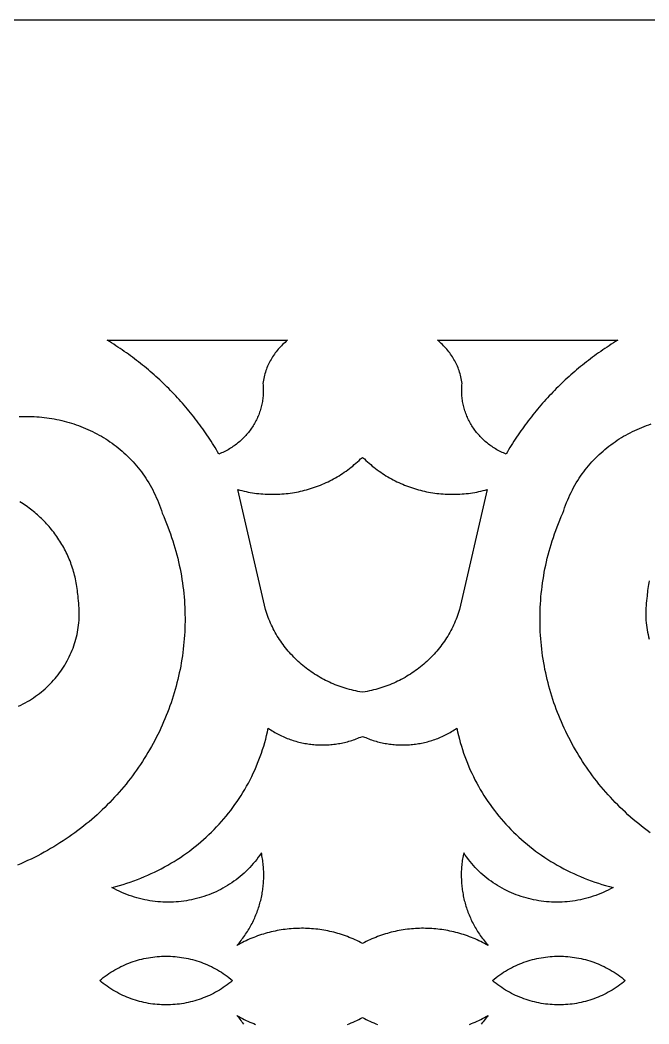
# Model space of a CAD drawing. Extents: x -167 to 167, y -60 to 60.
# Drawn here: x 62 to 101.3, y -2.7 to 60 of the extents above; entities that cross this region are included whole.
import ezdxf

# ---------------------------------------------------------------- set-up
doc = ezdxf.new("R2010")
doc.units = 0
doc.header["$MEASUREMENT"] = 0
doc.layers.add('LAYER_1', color=18, linetype='CONTINUOUS')

msp = doc.modelspace()

# ---------------------------------------------------------------- linework, layer by layer
at = {"layer": 'LAYER_1'}
for points in [[(166.732, -60), (166.732, 60), (-166.732, 60), (-166.732, -60)], [(78.602, 39.932), (78.525, 39.863), (78.45, 39.793), (78.377, 39.723), (78.306, 39.652), (78.237, 39.58), (78.169, 39.506), (78.104, 39.432), (78.041, 39.358), (77.979, 39.282), (77.92, 39.205), (77.862, 39.127), (77.807, 39.048), (77.753, 38.967), (77.702, 38.886), (77.652, 38.804), (77.605, 38.72), (77.56, 38.635), (77.517, 38.549), (77.475, 38.462), (77.436, 38.373), (77.399, 38.283), (77.365, 38.192), (77.332, 38.099), (77.301, 38.005), (77.273, 37.909), (77.246, 37.812), (77.222, 37.713), (77.2, 37.613), (77.18, 37.511), (77.163, 37.408), (77.147, 37.303), (77.156, 37.214), (77.162, 37.125), (77.167, 37.037), (77.17, 36.949), (77.17, 36.861), (77.169, 36.774), (77.167, 36.686), (77.162, 36.599), (77.156, 36.512), (77.147, 36.426), (77.137, 36.34), (77.125, 36.254), (77.112, 36.169), (77.096, 36.084), (77.079, 36), (77.06, 35.916), (77.04, 35.833), (77.017, 35.75), (76.993, 35.668), (76.968, 35.586), (76.941, 35.505), (76.912, 35.424), (76.881, 35.344), (76.849, 35.265), (76.815, 35.186), (76.78, 35.109), (76.743, 35.031), (76.705, 34.955), (76.664, 34.879), (76.623, 34.804), (76.58, 34.73), (76.535, 34.657), (76.489, 34.585), (76.442, 34.513), (76.393, 34.443), (76.342, 34.373), (76.29, 34.304), (76.237, 34.237), (76.182, 34.17), (76.126, 34.104), (76.069, 34.039), (76.01, 33.976), (75.95, 33.913), (75.888, 33.851), (75.825, 33.791), (75.761, 33.732), (75.696, 33.674), (75.629, 33.617), (75.561, 33.561), (75.492, 33.507), (75.421, 33.453), (75.349, 33.401), (75.276, 33.351), (75.202, 33.302), (75.127, 33.254), (75.05, 33.207), (74.973, 33.162), (74.894, 33.118), (74.814, 33.076), (74.733, 33.035), (74.651, 32.995), (74.567, 32.957), (74.483, 32.921), (74.398, 32.886), (74.319, 33.021), (74.239, 33.156), (74.158, 33.29), (74.076, 33.423), (73.993, 33.556), (73.909, 33.688), (73.824, 33.819), (73.738, 33.95), (73.651, 34.08), (73.563, 34.209), (73.474, 34.337), (73.384, 34.465), (73.293, 34.592), (73.2, 34.719), (73.107, 34.844), (73.013, 34.969), (72.918, 35.093), (72.822, 35.217), (72.725, 35.339), (72.626, 35.461), (72.527, 35.582), (72.427, 35.703), (72.326, 35.822), (72.224, 35.941), (72.121, 36.059), (72.018, 36.176), (71.913, 36.293), (71.807, 36.408), (71.7, 36.523), (71.593, 36.637), (71.484, 36.751), (71.375, 36.863), (71.265, 36.975), (71.153, 37.085), (71.041, 37.195), (70.928, 37.304), (70.814, 37.413), (70.7, 37.52), (70.584, 37.627), (70.467, 37.732), (70.35, 37.837), (70.232, 37.941), (70.113, 38.044), (69.993, 38.147), (69.872, 38.248), (69.75, 38.349), (69.628, 38.448), (69.504, 38.547), (69.38, 38.645), (69.255, 38.741), (69.129, 38.837), (69.003, 38.932), (68.875, 39.027), (68.747, 39.12), (68.618, 39.212), (68.488, 39.303), (68.358, 39.394), (68.226, 39.483), (68.094, 39.572), (67.961, 39.659), (67.827, 39.746), (67.693, 39.831), (67.558, 39.916), (67.422, 39.999), (78.681, 40)], [(99.309, 39.999), (99.173, 39.916), (99.038, 39.831), (98.903, 39.746), (98.77, 39.659), (98.637, 39.572), (98.504, 39.483), (98.373, 39.394), (98.242, 39.303), (98.113, 39.212), (97.984, 39.12), (97.855, 39.027), (97.728, 38.932), (97.601, 38.837), (97.476, 38.741), (97.351, 38.645), (97.226, 38.547), (97.103, 38.448), (96.981, 38.349), (96.859, 38.248), (96.738, 38.147), (96.618, 38.044), (96.499, 37.941), (96.381, 37.837), (96.263, 37.732), (96.147, 37.627), (96.031, 37.52), (95.916, 37.413), (95.802, 37.304), (95.689, 37.195), (95.577, 37.085), (95.466, 36.975), (95.356, 36.863), (95.246, 36.751), (95.138, 36.637), (95.03, 36.523), (94.924, 36.408), (94.818, 36.293), (94.713, 36.176), (94.609, 36.059), (94.506, 35.941), (94.404, 35.822), (94.303, 35.703), (94.203, 35.582), (94.104, 35.461), (94.006, 35.339), (93.909, 35.217), (93.813, 35.093), (93.718, 34.969), (93.624, 34.844), (93.53, 34.719), (93.438, 34.592), (93.347, 34.465), (93.257, 34.337), (93.168, 34.209), (93.08, 34.08), (92.992, 33.95), (92.906, 33.819), (92.821, 33.688), (92.737, 33.556), (92.654, 33.423), (92.572, 33.29), (92.492, 33.156), (92.412, 33.021), (92.333, 32.886), (92.248, 32.921), (92.163, 32.957), (92.08, 32.995), (91.998, 33.035), (91.917, 33.076), (91.837, 33.118), (91.758, 33.162), (91.68, 33.207), (91.604, 33.254), (91.528, 33.302), (91.454, 33.351), (91.381, 33.401), (91.31, 33.453), (91.239, 33.507), (91.17, 33.561), (91.102, 33.617), (91.035, 33.674), (90.97, 33.732), (90.905, 33.791), (90.843, 33.851), (90.781, 33.913), (90.721, 33.976), (90.662, 34.039), (90.604, 34.104), (90.548, 34.17), (90.494, 34.237), (90.44, 34.304), (90.388, 34.373), (90.338, 34.443), (90.289, 34.513), (90.241, 34.585), (90.195, 34.657), (90.151, 34.73), (90.108, 34.804), (90.066, 34.879), (90.026, 34.955), (89.988, 35.031), (89.951, 35.109), (89.915, 35.186), (89.882, 35.265), (89.85, 35.344), (89.819, 35.424), (89.79, 35.505), (89.763, 35.586), (89.737, 35.668), (89.713, 35.75), (89.691, 35.833), (89.67, 35.916), (89.652, 36), (89.634, 36.084), (89.619, 36.169), (89.605, 36.254), (89.594, 36.34), (89.584, 36.426), (89.575, 36.512), (89.569, 36.599), (89.564, 36.686), (89.561, 36.774), (89.56, 36.861), (89.561, 36.949), (89.564, 37.037), (89.569, 37.125), (89.575, 37.214), (89.584, 37.303), (89.568, 37.408), (89.55, 37.511), (89.531, 37.613), (89.509, 37.713), (89.484, 37.812), (89.458, 37.909), (89.429, 38.005), (89.399, 38.099), (89.366, 38.192), (89.331, 38.283), (89.294, 38.373), (89.255, 38.462), (89.214, 38.549), (89.171, 38.635), (89.126, 38.72), (89.078, 38.804), (89.029, 38.886), (88.977, 38.967), (88.924, 39.048), (88.869, 39.127), (88.811, 39.205), (88.752, 39.282), (88.69, 39.358), (88.627, 39.432), (88.561, 39.506), (88.494, 39.58), (88.425, 39.652), (88.354, 39.723), (88.28, 39.793), (88.205, 39.863), (88.128, 39.932), (88.05, 40)], [(83.486, 32.581), (83.581, 32.489), (83.679, 32.4), (83.777, 32.312), (83.877, 32.226), (83.978, 32.142), (84.08, 32.06), (84.184, 31.979), (84.289, 31.901), (84.395, 31.824), (84.502, 31.749), (84.611, 31.677), (84.721, 31.606), (84.831, 31.537), (84.943, 31.469), (85.056, 31.404), (85.17, 31.341), (85.285, 31.28), (85.4, 31.22), (85.517, 31.163), (85.635, 31.107), (85.753, 31.053), (85.873, 31.002), (85.993, 30.952), (86.114, 30.905), (86.236, 30.859), (86.358, 30.815), (86.482, 30.774), (86.606, 30.734), (86.73, 30.696), (86.855, 30.661), (86.981, 30.627), (87.108, 30.596), (87.235, 30.566), (87.362, 30.539), (87.49, 30.514), (87.618, 30.49), (87.747, 30.469), (87.876, 30.45), (88.006, 30.433), (88.136, 30.418), (88.266, 30.405), (88.397, 30.394), (88.528, 30.386), (88.659, 30.379), (88.79, 30.375), (88.921, 30.373), (89.053, 30.373), (89.185, 30.375), (89.317, 30.379), (89.449, 30.386), (89.58, 30.394), (89.712, 30.405), (89.844, 30.418), (89.976, 30.433), (90.108, 30.451), (90.24, 30.47), (90.371, 30.492), (90.503, 30.516), (90.634, 30.543), (90.765, 30.571), (90.896, 30.602), (91.027, 30.635), (91.157, 30.671), (89.424, 23.185), (89.385, 23.059), (89.344, 22.934), (89.301, 22.81), (89.256, 22.687), (89.208, 22.565), (89.158, 22.445), (89.106, 22.325), (89.052, 22.207), (88.996, 22.09), (88.938, 21.974), (88.878, 21.859), (88.816, 21.745), (88.752, 21.633), (88.686, 21.522), (88.617, 21.412), (88.548, 21.303), (88.476, 21.196), (88.402, 21.09), (88.326, 20.986), (88.249, 20.883), (88.17, 20.781), (88.089, 20.681), (88.006, 20.582), (87.922, 20.485), (87.835, 20.389), (87.748, 20.294), (87.658, 20.201), (87.567, 20.11), (87.474, 20.02), (87.38, 19.932), (87.284, 19.845), (87.186, 19.76), (87.087, 19.677), (86.987, 19.595), (86.885, 19.515), (86.782, 19.437), (86.677, 19.36), (86.57, 19.286), (86.463, 19.212), (86.354, 19.141), (86.244, 19.072), (86.132, 19.004), (86.019, 18.938), (85.905, 18.874), (85.789, 18.812), (85.673, 18.751), (85.555, 18.693), (85.436, 18.637), (85.316, 18.582), (85.195, 18.53), (85.072, 18.479), (84.949, 18.431), (84.824, 18.384), (84.699, 18.34), (84.572, 18.297), (84.445, 18.257), (84.316, 18.219), (84.187, 18.183), (84.056, 18.149), (83.925, 18.117), (83.793, 18.088), (83.66, 18.06), (83.526, 18.035), (83.365, 18.013), (83.204, 18.035), (83.071, 18.06), (82.938, 18.088), (82.806, 18.117), (82.674, 18.149), (82.544, 18.183), (82.415, 18.219), (82.286, 18.257), (82.159, 18.297), (82.032, 18.34), (81.906, 18.384), (81.782, 18.431), (81.659, 18.479), (81.536, 18.53), (81.415, 18.582), (81.295, 18.637), (81.176, 18.693), (81.058, 18.751), (80.941, 18.812), (80.826, 18.874), (80.712, 18.938), (80.599, 19.004), (80.487, 19.072), (80.377, 19.141), (80.268, 19.212), (80.16, 19.286), (80.054, 19.36), (79.949, 19.437), (79.846, 19.515), (79.744, 19.595), (79.643, 19.677), (79.544, 19.76), (79.447, 19.845), (79.351, 19.932), (79.257, 20.02), (79.164, 20.11), (79.073, 20.201), (78.983, 20.294), (78.895, 20.389), (78.809, 20.485), (78.725, 20.582), (78.642, 20.681), (78.561, 20.781), (78.482, 20.883), (78.404, 20.986), (78.329, 21.09), (78.255, 21.196), (78.183, 21.303), (78.113, 21.412), (78.045, 21.522), (77.979, 21.633), (77.915, 21.745), (77.853, 21.859), (77.793, 21.974), (77.734, 22.09), (77.678, 22.207), (77.624, 22.325), (77.572, 22.445), (77.523, 22.565), (77.475, 22.687), (77.43, 22.81), (77.386, 22.934), (77.345, 23.059), (77.306, 23.185), (75.574, 30.671), (75.704, 30.635), (75.835, 30.602), (75.966, 30.571), (76.097, 30.543), (76.228, 30.516), (76.359, 30.492), (76.491, 30.47), (76.623, 30.451), (76.754, 30.433), (76.886, 30.418), (77.018, 30.405), (77.15, 30.394), (77.282, 30.386), (77.414, 30.379), (77.546, 30.375), (77.678, 30.373), (77.809, 30.373), (77.941, 30.375), (78.072, 30.379), (78.203, 30.386), (78.334, 30.394), (78.464, 30.405), (78.595, 30.418), (78.725, 30.433), (78.854, 30.45), (78.984, 30.469), (79.112, 30.49), (79.241, 30.514), (79.369, 30.539), (79.496, 30.566), (79.623, 30.596), (79.749, 30.627), (79.875, 30.661), (80, 30.696), (80.125, 30.734), (80.249, 30.774), (80.372, 30.815), (80.495, 30.859), (80.617, 30.905), (80.738, 30.952), (80.858, 31.002), (80.977, 31.053), (81.096, 31.107), (81.213, 31.163), (81.33, 31.22), (81.446, 31.28), (81.561, 31.341), (81.675, 31.404), (81.788, 31.469), (81.899, 31.537), (82.01, 31.606), (82.12, 31.677), (82.228, 31.749), (82.336, 31.824), (82.442, 31.901), (82.547, 31.979), (82.65, 32.06), (82.753, 32.142), (82.854, 32.226), (82.954, 32.312), (83.052, 32.4), (83.149, 32.489), (83.245, 32.581), (83.365, 32.674)], [(89.304, 15.535), (89.357, 15.31), (89.413, 15.087), (89.473, 14.865), (89.537, 14.645), (89.605, 14.426), (89.677, 14.21), (89.753, 13.994), (89.833, 13.781), (89.916, 13.569), (90.004, 13.359), (90.095, 13.151), (90.189, 12.945), (90.287, 12.741), (90.389, 12.538), (90.495, 12.338), (90.604, 12.14), (90.716, 11.943), (90.832, 11.749), (90.951, 11.557), (91.074, 11.368), (91.2, 11.18), (91.329, 10.995), (91.462, 10.812), (91.598, 10.631), (91.737, 10.453), (91.879, 10.277), (92.024, 10.104), (92.173, 9.933), (92.324, 9.764), (92.478, 9.599), (92.636, 9.435), (92.796, 9.275), (92.959, 9.117), (93.125, 8.962), (93.294, 8.809), (93.466, 8.66), (93.64, 8.513), (93.817, 8.369), (93.997, 8.228), (94.179, 8.09), (94.364, 7.955), (94.552, 7.823), (94.742, 7.694), (94.934, 7.568), (95.129, 7.445), (95.326, 7.326), (95.526, 7.209), (95.728, 7.096), (95.932, 6.986), (96.139, 6.88), (96.348, 6.777), (96.559, 6.677), (96.772, 6.581), (96.987, 6.488), (97.204, 6.399), (97.424, 6.313), (97.645, 6.231), (97.868, 6.153), (98.094, 6.078), (98.321, 6.007), (98.55, 5.939), (98.78, 5.876), (99.013, 5.816), (98.862, 5.733), (98.71, 5.653), (98.556, 5.578), (98.401, 5.506), (98.246, 5.439), (98.089, 5.376), (97.931, 5.317), (97.772, 5.261), (97.613, 5.21), (97.453, 5.162), (97.292, 5.119), (97.131, 5.079), (96.969, 5.043), (96.807, 5.011), (96.644, 4.983), (96.481, 4.959), (96.318, 4.938), (96.154, 4.922), (95.991, 4.909), (95.827, 4.9), (95.664, 4.895), (95.501, 4.893), (95.337, 4.895), (95.175, 4.901), (95.012, 4.91), (94.85, 4.924), (94.688, 4.94), (94.527, 4.961), (94.367, 4.985), (94.207, 5.013), (94.048, 5.044), (93.889, 5.079), (93.732, 5.117), (93.576, 5.159), (93.42, 5.204), (93.266, 5.253), (93.113, 5.306), (92.961, 5.362), (92.811, 5.421), (92.661, 5.484), (92.514, 5.55), (92.368, 5.62), (92.223, 5.693), (92.08, 5.769), (91.939, 5.849), (91.8, 5.932), (91.662, 6.019), (91.527, 6.108), (91.394, 6.201), (91.262, 6.298), (91.133, 6.397), (91.006, 6.5), (90.881, 6.606), (90.759, 6.715), (90.639, 6.828), (90.522, 6.943), (90.407, 7.062), (90.295, 7.184), (90.186, 7.309), (90.08, 7.437), (89.976, 7.568), (89.875, 7.703), (89.778, 7.84), (89.683, 7.981), (89.663, 7.884), (89.644, 7.788), (89.627, 7.691), (89.611, 7.595), (89.596, 7.498), (89.584, 7.402), (89.572, 7.305), (89.562, 7.208), (89.553, 7.111), (89.546, 7.015), (89.541, 6.918), (89.536, 6.821), (89.534, 6.724), (89.532, 6.628), (89.532, 6.531), (89.534, 6.435), (89.537, 6.339), (89.541, 6.242), (89.547, 6.146), (89.554, 6.05), (89.562, 5.955), (89.572, 5.859), (89.584, 5.764), (89.596, 5.668), (89.611, 5.573), (89.626, 5.479), (89.643, 5.384), (89.661, 5.29), (89.681, 5.196), (89.702, 5.102), (89.724, 5.009), (89.748, 4.916), (89.773, 4.823), (89.8, 4.731), (89.828, 4.639), (89.857, 4.547), (89.887, 4.456), (89.919, 4.365), (89.953, 4.274), (89.987, 4.184), (90.023, 4.095), (90.06, 4.006), (90.099, 3.917), (90.139, 3.829), (90.18, 3.741), (90.222, 3.654), (90.266, 3.567), (90.311, 3.481), (90.358, 3.396), (90.405, 3.311), (90.454, 3.226), (90.505, 3.142), (90.556, 3.059), (90.609, 2.977), (90.663, 2.895), (90.719, 2.814), (90.775, 2.733), (90.833, 2.653), (90.893, 2.574), (90.953, 2.495), (91.015, 2.418), (91.078, 2.341), (91.142, 2.264), (91.208, 2.189), (91.095, 2.253), (90.981, 2.314), (90.866, 2.374), (90.75, 2.432), (90.634, 2.488), (90.517, 2.542), (90.4, 2.594), (90.281, 2.644), (90.162, 2.692), (90.043, 2.739), (89.923, 2.783), (89.802, 2.825), (89.68, 2.865), (89.559, 2.904), (89.436, 2.94), (89.313, 2.975), (89.19, 3.007), (89.066, 3.038), (88.942, 3.066), (88.818, 3.093), (88.693, 3.118), (88.568, 3.14), (88.443, 3.161), (88.317, 3.18), (88.191, 3.197), (88.065, 3.211), (87.939, 3.224), (87.812, 3.235), (87.686, 3.244), (87.559, 3.251), (87.432, 3.256), (87.305, 3.259), (87.178, 3.261), (87.051, 3.26), (86.924, 3.257), (86.798, 3.252), (86.671, 3.245), (86.544, 3.237), (86.417, 3.226), (86.291, 3.213), (86.165, 3.199), (86.039, 3.182), (85.913, 3.164), (85.787, 3.143), (85.662, 3.121), (85.537, 3.096), (85.412, 3.07), (85.288, 3.041), (85.164, 3.011), (85.04, 2.979), (84.917, 2.944), (84.794, 2.908), (84.672, 2.87), (84.55, 2.83), (84.429, 2.787), (84.309, 2.743), (84.188, 2.697), (84.069, 2.649), (83.95, 2.599), (83.832, 2.547), (83.715, 2.493), (83.598, 2.437), (83.482, 2.379), (83.365, 2.319), (83.249, 2.379), (83.133, 2.437), (83.016, 2.493), (82.899, 2.547), (82.781, 2.599), (82.662, 2.649), (82.542, 2.697), (82.422, 2.743), (82.302, 2.787), (82.18, 2.83), (82.059, 2.87), (81.936, 2.908), (81.814, 2.944), (81.691, 2.979), (81.567, 3.011), (81.443, 3.041), (81.319, 3.07), (81.194, 3.096), (81.069, 3.121), (80.943, 3.143), (80.818, 3.164), (80.692, 3.182), (80.566, 3.199), (80.44, 3.213), (80.313, 3.226), (80.187, 3.237), (80.06, 3.245), (79.933, 3.252), (79.806, 3.257), (79.679, 3.26), (79.553, 3.261), (79.426, 3.259), (79.299, 3.256), (79.172, 3.251), (79.045, 3.244), (78.919, 3.235), (78.792, 3.224), (78.666, 3.211), (78.54, 3.197), (78.414, 3.18), (78.288, 3.161), (78.163, 3.14), (78.038, 3.118), (77.913, 3.093), (77.788, 3.066), (77.664, 3.038), (77.541, 3.007), (77.417, 2.975), (77.294, 2.94), (77.172, 2.904), (77.05, 2.865), (76.929, 2.825), (76.808, 2.783), (76.688, 2.739), (76.568, 2.692), (76.449, 2.644), (76.331, 2.594), (76.213, 2.542), (76.096, 2.488), (75.98, 2.432), (75.865, 2.374), (75.75, 2.314), (75.636, 2.253), (75.523, 2.189), (75.589, 2.264), (75.653, 2.341), (75.716, 2.418), (75.778, 2.495), (75.838, 2.574), (75.897, 2.653), (75.955, 2.733), (76.012, 2.814), (76.067, 2.895), (76.122, 2.977), (76.174, 3.059), (76.226, 3.142), (76.276, 3.226), (76.325, 3.311), (76.373, 3.396), (76.419, 3.481), (76.465, 3.567), (76.508, 3.654), (76.551, 3.741), (76.592, 3.829), (76.632, 3.917), (76.67, 4.006), (76.708, 4.095), (76.744, 4.184), (76.778, 4.274), (76.811, 4.365), (76.843, 4.456), (76.874, 4.547), (76.903, 4.639), (76.931, 4.731), (76.957, 4.823), (76.983, 4.916), (77.006, 5.009), (77.029, 5.102), (77.05, 5.196), (77.069, 5.29), (77.088, 5.384), (77.105, 5.479), (77.12, 5.573), (77.134, 5.668), (77.147, 5.764), (77.158, 5.859), (77.168, 5.955), (77.177, 6.05), (77.184, 6.146), (77.19, 6.242), (77.194, 6.339), (77.197, 6.435), (77.198, 6.531), (77.198, 6.628), (77.197, 6.724), (77.194, 6.821), (77.19, 6.918), (77.184, 7.015), (77.177, 7.111), (77.169, 7.208), (77.159, 7.305), (77.147, 7.402), (77.134, 7.498), (77.12, 7.595), (77.104, 7.691), (77.087, 7.788), (77.068, 7.884), (77.048, 7.981), (76.953, 7.84), (76.855, 7.703), (76.755, 7.568), (76.651, 7.437), (76.545, 7.309), (76.435, 7.184), (76.323, 7.062), (76.209, 6.943), (76.091, 6.828), (75.971, 6.715), (75.849, 6.606), (75.725, 6.5), (75.598, 6.397), (75.469, 6.298), (75.337, 6.201), (75.204, 6.108), (75.068, 6.019), (74.931, 5.932), (74.792, 5.849), (74.65, 5.769), (74.508, 5.693), (74.363, 5.62), (74.217, 5.55), (74.069, 5.484), (73.92, 5.421), (73.77, 5.362), (73.618, 5.306), (73.465, 5.253), (73.311, 5.204), (73.155, 5.159), (72.999, 5.117), (72.841, 5.079), (72.683, 5.044), (72.524, 5.013), (72.364, 4.985), (72.204, 4.961), (72.043, 4.94), (71.881, 4.924), (71.719, 4.91), (71.556, 4.901), (71.393, 4.895), (71.23, 4.893), (71.067, 4.895), (70.903, 4.9), (70.74, 4.909), (70.576, 4.922), (70.413, 4.938), (70.25, 4.959), (70.087, 4.983), (69.924, 5.011), (69.762, 5.043), (69.6, 5.079), (69.438, 5.119), (69.278, 5.162), (69.118, 5.21), (68.958, 5.261), (68.8, 5.317), (68.642, 5.376), (68.485, 5.439), (68.329, 5.506), (68.175, 5.578), (68.021, 5.653), (67.869, 5.733), (67.718, 5.816), (67.95, 5.876), (68.181, 5.939), (68.41, 6.007), (68.637, 6.078), (68.862, 6.153), (69.086, 6.231), (69.307, 6.313), (69.526, 6.399), (69.744, 6.488), (69.959, 6.581), (70.172, 6.677), (70.383, 6.777), (70.592, 6.88), (70.798, 6.986), (71.003, 7.096), (71.205, 7.209), (71.404, 7.326), (71.602, 7.445), (71.797, 7.568), (71.989, 7.694), (72.179, 7.823), (72.367, 7.955), (72.552, 8.09), (72.734, 8.228), (72.914, 8.369), (73.091, 8.513), (73.265, 8.66), (73.437, 8.809), (73.606, 8.962), (73.772, 9.117), (73.935, 9.275), (74.095, 9.435), (74.252, 9.599), (74.407, 9.764), (74.558, 9.933), (74.706, 10.104), (74.852, 10.277), (74.994, 10.453), (75.133, 10.631), (75.269, 10.812), (75.401, 10.995), (75.531, 11.18), (75.657, 11.368), (75.779, 11.557), (75.899, 11.749), (76.015, 11.943), (76.127, 12.14), (76.236, 12.338), (76.341, 12.538), (76.443, 12.741), (76.541, 12.945), (76.636, 13.151), (76.727, 13.359), (76.814, 13.569), (76.898, 13.781), (76.978, 13.994), (77.053, 14.21), (77.125, 14.426), (77.194, 14.645), (77.258, 14.865), (77.318, 15.087), (77.374, 15.31), (77.426, 15.535), (77.474, 15.761), (77.555, 15.707), (77.636, 15.653), (77.719, 15.602), (77.802, 15.551), (77.885, 15.502), (77.969, 15.455), (78.054, 15.409), (78.14, 15.364), (78.226, 15.321), (78.313, 15.28), (78.4, 15.239), (78.488, 15.201), (78.577, 15.164), (78.666, 15.128), (78.755, 15.093), (78.845, 15.061), (78.936, 15.029), (79.026, 14.999), (79.118, 14.971), (79.209, 14.944), (79.302, 14.919), (79.394, 14.895), (79.487, 14.872), (79.58, 14.851), (79.673, 14.832), (79.767, 14.814), (79.861, 14.797), (79.955, 14.782), (80.05, 14.769), (80.144, 14.757), (80.239, 14.746), (80.334, 14.737), (80.429, 14.73), (80.525, 14.724), (80.62, 14.719), (80.715, 14.716), (80.811, 14.714), (80.906, 14.714), (81.002, 14.716), (81.097, 14.719), (81.193, 14.723), (81.289, 14.73), (81.384, 14.737), (81.479, 14.746), (81.575, 14.757), (81.67, 14.769), (81.765, 14.783), (81.86, 14.798), (81.954, 14.814), (82.049, 14.833), (82.143, 14.853), (82.237, 14.874), (82.331, 14.897), (82.424, 14.921), (82.518, 14.947), (82.61, 14.974), (82.703, 15.003), (82.795, 15.034), (82.887, 15.066), (82.978, 15.1), (83.069, 15.135), (83.16, 15.172), (83.25, 15.21), (83.365, 15.25), (83.481, 15.21), (83.571, 15.172), (83.661, 15.135), (83.752, 15.1), (83.844, 15.066), (83.936, 15.034), (84.028, 15.003), (84.12, 14.974), (84.213, 14.947), (84.306, 14.921), (84.4, 14.897), (84.494, 14.874), (84.588, 14.853), (84.682, 14.833), (84.776, 14.814), (84.871, 14.798), (84.966, 14.783), (85.061, 14.769), (85.156, 14.757), (85.251, 14.746), (85.347, 14.737), (85.442, 14.73), (85.538, 14.723), (85.633, 14.719), (85.729, 14.716), (85.824, 14.714), (85.92, 14.714), (86.015, 14.716), (86.111, 14.719), (86.206, 14.724), (86.301, 14.73), (86.397, 14.737), (86.492, 14.746), (86.586, 14.757), (86.681, 14.769), (86.775, 14.782), (86.87, 14.797), (86.964, 14.814), (87.057, 14.832), (87.151, 14.851), (87.244, 14.872), (87.337, 14.895), (87.429, 14.919), (87.521, 14.944), (87.613, 14.971), (87.704, 14.999), (87.795, 15.029), (87.886, 15.061), (87.976, 15.093), (88.065, 15.128), (88.154, 15.164), (88.243, 15.201), (88.331, 15.239), (88.418, 15.28), (88.505, 15.321), (88.591, 15.364), (88.676, 15.409), (88.761, 15.455), (88.846, 15.502), (88.929, 15.551), (89.012, 15.602), (89.094, 15.653), (89.176, 15.707), (89.256, 15.761)], [(71.238, 1.52), (71.377, 1.515), (71.516, 1.508), (71.655, 1.497), (71.793, 1.484), (71.932, 1.468), (72.07, 1.448), (72.207, 1.426), (72.344, 1.401), (72.481, 1.373), (72.617, 1.341), (72.752, 1.307), (72.887, 1.27), (73.021, 1.23), (73.154, 1.187), (73.286, 1.141), (73.418, 1.092), (73.548, 1.04), (73.678, 0.985), (73.806, 0.927), (73.934, 0.866), (74.06, 0.802), (74.185, 0.735), (74.309, 0.665), (74.431, 0.593), (74.552, 0.517), (74.672, 0.438), (74.79, 0.356), (74.906, 0.272), (75.021, 0.184), (75.134, 0.094), (75.246, 0), (75.134, -0.094), (75.021, -0.184), (74.906, -0.272), (74.79, -0.356), (74.672, -0.438), (74.552, -0.517), (74.431, -0.593), (74.309, -0.665), (74.185, -0.735), (74.06, -0.802), (73.934, -0.866), (73.806, -0.927), (73.678, -0.985), (73.548, -1.04), (73.418, -1.092), (73.286, -1.141), (73.154, -1.187), (73.021, -1.23), (72.887, -1.27), (72.752, -1.307), (72.617, -1.341), (72.481, -1.373), (72.344, -1.401), (72.207, -1.426), (72.07, -1.448), (71.932, -1.468), (71.793, -1.484), (71.655, -1.497), (71.516, -1.508), (71.377, -1.515), (71.238, -1.52), (71.099, -1.521), (70.96, -1.52), (70.821, -1.515), (70.682, -1.508), (70.544, -1.497), (70.405, -1.484), (70.267, -1.468), (70.129, -1.448), (69.992, -1.426), (69.855, -1.401), (69.718, -1.373), (69.582, -1.341), (69.447, -1.307), (69.312, -1.27), (69.178, -1.23), (69.045, -1.187), (68.912, -1.141), (68.781, -1.092), (68.65, -1.04), (68.521, -0.985), (68.392, -0.927), (68.265, -0.866), (68.139, -0.802), (68.014, -0.735), (67.89, -0.665), (67.768, -0.593), (67.647, -0.517), (67.527, -0.438), (67.409, -0.356), (67.292, -0.272), (67.178, -0.184), (67.064, -0.094), (66.953, 0), (67.064, 0.094), (67.178, 0.184), (67.292, 0.272), (67.409, 0.356), (67.527, 0.438), (67.647, 0.517), (67.768, 0.593), (67.89, 0.665), (68.014, 0.735), (68.139, 0.802), (68.265, 0.866), (68.392, 0.927), (68.521, 0.985), (68.65, 1.04), (68.781, 1.092), (68.912, 1.141), (69.045, 1.187), (69.178, 1.23), (69.312, 1.27), (69.447, 1.307), (69.582, 1.341), (69.718, 1.373), (69.855, 1.401), (69.992, 1.426), (70.129, 1.448), (70.267, 1.468), (70.405, 1.484), (70.544, 1.497), (70.682, 1.508), (70.821, 1.515), (70.96, 1.52), (71.099, 1.521)], [(95.77, 1.52), (95.909, 1.515), (96.048, 1.508), (96.187, 1.497), (96.325, 1.484), (96.464, 1.468), (96.602, 1.448), (96.739, 1.426), (96.876, 1.401), (97.013, 1.373), (97.149, 1.341), (97.284, 1.307), (97.419, 1.27), (97.553, 1.23), (97.686, 1.187), (97.818, 1.141), (97.95, 1.092), (98.08, 1.04), (98.21, 0.985), (98.338, 0.927), (98.466, 0.866), (98.592, 0.802), (98.717, 0.735), (98.841, 0.665), (98.963, 0.593), (99.084, 0.517), (99.204, 0.438), (99.322, 0.356), (99.438, 0.272), (99.553, 0.184), (99.666, 0.094), (99.778, 0), (99.666, -0.094), (99.553, -0.184), (99.438, -0.272), (99.322, -0.356), (99.204, -0.438), (99.084, -0.517), (98.963, -0.593), (98.841, -0.665), (98.717, -0.735), (98.592, -0.802), (98.466, -0.866), (98.338, -0.927), (98.21, -0.985), (98.08, -1.04), (97.95, -1.092), (97.818, -1.141), (97.686, -1.187), (97.553, -1.23), (97.419, -1.27), (97.284, -1.307), (97.149, -1.341), (97.013, -1.373), (96.876, -1.401), (96.739, -1.426), (96.602, -1.448), (96.464, -1.468), (96.325, -1.484), (96.187, -1.497), (96.048, -1.508), (95.909, -1.515), (95.77, -1.52), (95.631, -1.521), (95.492, -1.52), (95.353, -1.515), (95.214, -1.508), (95.076, -1.497), (94.937, -1.484), (94.799, -1.468), (94.661, -1.448), (94.524, -1.426), (94.387, -1.401), (94.25, -1.373), (94.114, -1.341), (93.979, -1.307), (93.844, -1.27), (93.71, -1.23), (93.577, -1.187), (93.444, -1.141), (93.313, -1.092), (93.182, -1.04), (93.053, -0.985), (92.924, -0.927), (92.797, -0.866), (92.671, -0.802), (92.546, -0.735), (92.422, -0.665), (92.3, -0.593), (92.179, -0.517), (92.059, -0.438), (91.941, -0.356), (91.824, -0.272), (91.71, -0.184), (91.596, -0.094), (91.485, 0), (91.596, 0.094), (91.71, 0.184), (91.824, 0.272), (91.941, 0.356), (92.059, 0.438), (92.179, 0.517), (92.3, 0.593), (92.422, 0.665), (92.546, 0.735), (92.671, 0.802), (92.797, 0.866), (92.924, 0.927), (93.053, 0.985), (93.182, 1.04), (93.313, 1.092), (93.444, 1.141), (93.577, 1.187), (93.71, 1.23), (93.844, 1.27), (93.979, 1.307), (94.114, 1.341), (94.25, 1.373), (94.387, 1.401), (94.524, 1.426), (94.661, 1.448), (94.799, 1.468), (94.937, 1.484), (95.076, 1.497), (95.214, 1.508), (95.353, 1.515), (95.492, 1.52), (95.631, 1.521)]]:
    msp.add_lwpolyline(points, close=True, dxfattribs=at)
for points in [[(61.919, 35.225), (62.077, 35.232), (62.235, 35.236), (62.392, 35.237), (62.55, 35.236), (62.708, 35.232), (62.865, 35.226), (63.022, 35.217), (63.18, 35.205), (63.337, 35.191), (63.493, 35.174), (63.65, 35.154), (63.806, 35.132), (63.961, 35.108), (64.116, 35.08), (64.271, 35.05), (64.425, 35.018), (64.579, 34.983), (64.732, 34.945), (64.884, 34.905), (65.035, 34.863), (65.186, 34.817), (65.336, 34.769), (65.485, 34.719), (65.633, 34.666), (65.781, 34.611), (65.927, 34.553), (66.072, 34.492), (66.217, 34.429), (66.36, 34.363), (66.502, 34.295), (66.643, 34.224), (66.782, 34.151), (66.92, 34.075), (67.057, 33.997), (67.193, 33.916), (67.327, 33.833), (67.46, 33.747), (67.591, 33.659), (67.721, 33.568), (67.849, 33.475), (67.976, 33.379), (68.101, 33.281), (68.224, 33.18), (68.345, 33.077), (68.465, 32.971), (68.582, 32.863), (68.698, 32.752), (68.812, 32.639), (68.924, 32.523), (69.034, 32.405), (69.142, 32.285), (69.248, 32.162), (69.352, 32.036), (69.453, 31.908), (69.552, 31.778), (69.649, 31.645), (69.744, 31.51), (69.836, 31.373), (69.926, 31.233), (70.013, 31.09), (70.098, 30.945), (70.181, 30.798), (70.261, 30.648), (70.338, 30.496), (70.412, 30.342), (70.484, 30.185), (70.553, 30.025), (70.619, 29.864), (70.683, 29.7), (70.743, 29.533), (70.801, 29.364), (70.856, 29.193), (70.95, 28.979), (71.041, 28.764), (71.128, 28.549), (71.212, 28.333), (71.293, 28.117), (71.371, 27.9), (71.445, 27.683), (71.516, 27.466), (71.584, 27.248), (71.649, 27.031), (71.71, 26.813), (71.768, 26.594), (71.823, 26.376), (71.875, 26.157), (71.924, 25.938), (71.969, 25.719), (72.011, 25.5), (72.051, 25.281), (72.087, 25.062), (72.12, 24.843), (72.15, 24.624), (72.176, 24.405), (72.2, 24.186), (72.221, 23.967), (72.238, 23.748), (72.253, 23.529), (72.264, 23.31), (72.273, 23.092), (72.278, 22.874), (72.281, 22.656), (72.28, 22.438), (72.277, 22.221), (72.271, 22.003), (72.261, 21.787), (72.249, 21.57), (72.234, 21.354), (72.216, 21.138), (72.195, 20.923), (72.171, 20.709), (72.144, 20.494), (72.115, 20.281), (72.082, 20.067), (72.047, 19.855), (72.009, 19.643), (71.968, 19.431), (71.925, 19.22), (71.878, 19.01), (71.829, 18.801), (71.777, 18.592), (71.722, 18.384), (71.665, 18.177), (71.605, 17.971), (71.542, 17.765), (71.477, 17.56), (71.408, 17.357), (71.337, 17.154), (71.264, 16.952), (71.188, 16.751), (71.109, 16.551), (71.028, 16.351), (70.943, 16.153), (70.857, 15.956), (70.768, 15.76), (70.676, 15.566), (70.581, 15.372), (70.485, 15.179), (70.385, 14.988), (70.283, 14.798), (70.179, 14.609), (70.072, 14.421), (69.962, 14.235), (69.85, 14.05), (69.736, 13.866), (69.619, 13.684), (69.5, 13.503), (69.378, 13.323), (69.254, 13.145), (69.127, 12.968), (68.999, 12.793), (68.867, 12.619), (68.734, 12.447), (68.598, 12.276), (68.459, 12.107), (68.319, 11.94), (68.176, 11.774), (68.03, 11.61), (67.883, 11.448), (67.733, 11.287), (67.581, 11.128), (67.427, 10.971), (67.27, 10.816), (67.111, 10.662), (66.95, 10.51), (66.787, 10.36), (66.621, 10.213), (66.454, 10.067), (66.284, 9.922), (66.112, 9.78), (65.938, 9.64), (65.762, 9.502), (65.583, 9.366), (65.403, 9.232), (65.22, 9.1), (65.036, 8.971), (64.849, 8.843), (64.66, 8.718), (64.47, 8.594), (64.277, 8.473), (64.082, 8.355), (63.885, 8.238), (63.686, 8.124), (63.485, 8.012), (63.283, 7.903), (63.078, 7.796), (62.871, 7.691), (62.662, 7.589), (62.452, 7.489), (62.239, 7.392), (62.025, 7.297), (61.809, 7.205)], [(101.328, 9.232), (101.147, 9.366), (100.969, 9.502), (100.793, 9.64), (100.619, 9.78), (100.447, 9.922), (100.277, 10.067), (100.109, 10.213), (99.944, 10.36), (99.781, 10.51), (99.62, 10.662), (99.461, 10.816), (99.304, 10.971), (99.15, 11.128), (98.998, 11.287), (98.848, 11.448), (98.7, 11.61), (98.555, 11.774), (98.412, 11.94), (98.271, 12.107), (98.133, 12.276), (97.997, 12.447), (97.863, 12.619), (97.732, 12.793), (97.603, 12.968), (97.477, 13.145), (97.353, 13.323), (97.231, 13.503), (97.112, 13.684), (96.995, 13.866), (96.88, 14.05), (96.768, 14.235), (96.659, 14.421), (96.552, 14.609), (96.448, 14.798), (96.346, 14.988), (96.246, 15.179), (96.149, 15.372), (96.055, 15.566), (95.963, 15.76), (95.874, 15.956), (95.787, 16.153), (95.703, 16.351), (95.622, 16.551), (95.543, 16.751), (95.467, 16.952), (95.393, 17.154), (95.322, 17.357), (95.254, 17.56), (95.189, 17.765), (95.126, 17.971), (95.066, 18.177), (95.008, 18.384), (94.954, 18.592), (94.902, 18.801), (94.852, 19.01), (94.806, 19.22), (94.762, 19.431), (94.722, 19.643), (94.684, 19.855), (94.648, 20.067), (94.616, 20.281), (94.586, 20.494), (94.56, 20.709), (94.536, 20.923), (94.515, 21.138), (94.497, 21.354), (94.482, 21.57), (94.469, 21.787), (94.46, 22.003), (94.454, 22.221), (94.45, 22.438), (94.45, 22.656), (94.452, 22.874), (94.458, 23.092), (94.466, 23.31), (94.478, 23.529), (94.492, 23.748), (94.51, 23.967), (94.531, 24.186), (94.554, 24.405), (94.581, 24.624), (94.611, 24.843), (94.644, 25.062), (94.68, 25.281), (94.719, 25.5), (94.762, 25.719), (94.807, 25.938), (94.856, 26.157), (94.907, 26.376), (94.962, 26.594), (95.021, 26.813), (95.082, 27.031), (95.147, 27.248), (95.214, 27.466), (95.286, 27.683), (95.36, 27.9), (95.438, 28.117), (95.518, 28.333), (95.603, 28.549), (95.69, 28.764), (95.781, 28.979), (95.875, 29.193), (95.93, 29.364), (95.987, 29.533), (96.048, 29.7), (96.111, 29.864), (96.178, 30.025), (96.247, 30.185), (96.318, 30.342), (96.393, 30.496), (96.47, 30.648), (96.55, 30.798), (96.632, 30.945), (96.717, 31.09), (96.805, 31.233), (96.895, 31.373), (96.987, 31.51), (97.082, 31.645), (97.178, 31.778), (97.278, 31.908), (97.379, 32.036), (97.483, 32.162), (97.589, 32.285), (97.697, 32.405), (97.806, 32.523), (97.918, 32.639), (98.032, 32.752), (98.148, 32.863), (98.266, 32.971), (98.386, 33.077), (98.507, 33.18), (98.63, 33.281), (98.755, 33.379), (98.882, 33.475), (99.01, 33.568), (99.139, 33.659), (99.271, 33.747), (99.403, 33.833), (99.538, 33.916), (99.673, 33.997), (99.81, 34.075), (99.949, 34.151), (100.088, 34.224), (100.229, 34.295), (100.371, 34.363), (100.514, 34.429), (100.658, 34.492), (100.804, 34.553), (100.95, 34.611), (101.097, 34.666), (101.246, 34.719), (101.395, 34.769)], [(61.89, 17.139), (62.03, 17.206), (62.168, 17.276), (62.304, 17.349), (62.438, 17.425), (62.57, 17.503), (62.699, 17.584), (62.827, 17.668), (62.952, 17.755), (63.074, 17.844), (63.195, 17.935), (63.313, 18.03), (63.428, 18.126), (63.541, 18.225), (63.652, 18.326), (63.76, 18.43), (63.865, 18.536), (63.968, 18.644), (64.068, 18.754), (64.166, 18.866), (64.261, 18.981), (64.353, 19.097), (64.442, 19.215), (64.529, 19.335), (64.612, 19.457), (64.693, 19.581), (64.771, 19.706), (64.846, 19.833), (64.918, 19.962), (64.987, 20.093), (65.053, 20.225), (65.115, 20.358), (65.175, 20.493), (65.232, 20.629), (65.285, 20.767), (65.335, 20.906), (65.382, 21.046), (65.425, 21.187), (65.465, 21.33), (65.502, 21.474), (65.536, 21.618), (65.566, 21.764), (65.592, 21.91), (65.615, 22.058), (65.634, 22.206), (65.65, 22.355), (65.663, 22.505), (65.671, 22.656), (65.676, 22.807), (65.677, 22.959), (65.675, 23.111), (65.668, 23.264), (65.658, 23.418), (65.644, 23.571), (65.626, 23.725), (65.604, 23.88), (65.597, 24.004), (65.587, 24.127), (65.575, 24.249), (65.562, 24.371), (65.546, 24.491), (65.529, 24.612), (65.509, 24.731), (65.488, 24.85), (65.465, 24.967), (65.441, 25.085), (65.414, 25.201), (65.386, 25.316), (65.355, 25.431), (65.324, 25.545), (65.29, 25.658), (65.255, 25.77), (65.218, 25.881), (65.179, 25.992), (65.139, 26.101), (65.097, 26.21), (65.053, 26.318), (65.008, 26.425), (64.961, 26.531), (64.912, 26.636), (64.862, 26.74), (64.811, 26.843), (64.758, 26.946), (64.703, 27.047), (64.647, 27.147), (64.59, 27.246), (64.531, 27.345), (64.47, 27.442), (64.408, 27.538), (64.345, 27.634), (64.28, 27.728), (64.214, 27.821), (64.147, 27.913), (64.078, 28.004), (64.008, 28.094), (63.937, 28.183), (63.864, 28.271), (63.79, 28.358), (63.715, 28.443), (63.639, 28.528), (63.561, 28.611), (63.482, 28.693), (63.402, 28.774), (63.321, 28.854), (63.239, 28.933), (63.155, 29.01), (63.07, 29.087), (62.985, 29.162), (62.898, 29.235), (62.81, 29.308), (62.721, 29.379), (62.631, 29.45), (62.54, 29.518), (62.448, 29.586), (62.355, 29.652), (62.262, 29.717), (62.167, 29.781), (62.071, 29.843), (61.974, 29.904)], [(101.265, 24.967), (101.242, 24.85), (101.221, 24.731), (101.202, 24.612), (101.185, 24.491), (101.169, 24.371), (101.156, 24.249), (101.144, 24.127), (101.134, 24.004), (101.126, 23.88), (101.104, 23.725), (101.087, 23.571), (101.073, 23.418), (101.062, 23.264), (101.056, 23.111), (101.053, 22.959), (101.055, 22.807), (101.06, 22.656), (101.068, 22.505), (101.08, 22.355), (101.096, 22.206), (101.116, 22.058), (101.139, 21.91), (101.165, 21.764), (101.195, 21.618), (101.229, 21.474), (101.265, 21.33)], [(75.955, -2.733), (75.897, -2.653), (75.838, -2.574), (75.778, -2.495), (75.716, -2.418), (75.653, -2.341), (75.589, -2.264), (75.523, -2.189), (75.636, -2.253), (75.75, -2.314), (75.865, -2.374), (75.98, -2.432), (76.096, -2.488), (76.213, -2.542), (76.331, -2.594), (76.449, -2.644), (76.568, -2.692), (76.688, -2.739)], [(82.422, -2.743), (82.542, -2.697), (82.662, -2.649), (82.781, -2.599), (82.899, -2.547), (83.016, -2.493), (83.133, -2.437), (83.249, -2.379), (83.365, -2.319), (83.482, -2.379), (83.598, -2.437), (83.715, -2.493), (83.832, -2.547), (83.95, -2.599), (84.069, -2.649), (84.188, -2.697), (84.309, -2.743)], [(90.043, -2.739), (90.162, -2.692), (90.281, -2.644), (90.4, -2.594), (90.517, -2.542), (90.634, -2.488), (90.75, -2.432), (90.866, -2.374), (90.981, -2.314), (91.095, -2.253), (91.208, -2.189), (91.142, -2.264), (91.078, -2.341), (91.015, -2.418), (90.953, -2.495), (90.893, -2.574), (90.833, -2.653), (90.775, -2.733)]]:
    msp.add_lwpolyline(points, dxfattribs=at)

doc.saveas('drawing.dxf')
